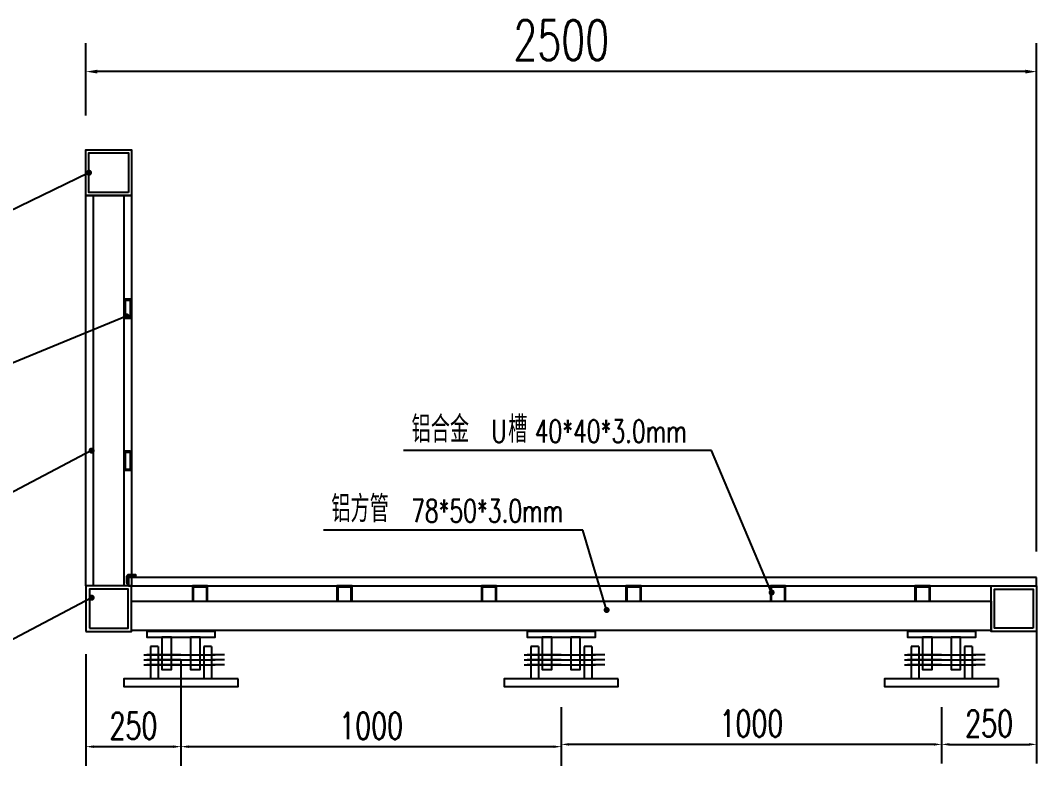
# Model space of a CAD drawing. Header units: inches. Extents: x -109738 to 334474, y -141753 to 99784.
# Drawn here: x 226238 to 230247, y 33678 to 36619 of the extents above; entities that cross this region are included whole.
import ezdxf

# ---------------------------------------------------------------- set-up
doc = ezdxf.new("R2010")
doc.units = ezdxf.units.IN
doc.header["$LTSCALE"] = 1000
doc.header["$MEASUREMENT"] = 0
doc.linetypes.add('CENTER2', pattern=[28.575, 19.05, -3.175, 3.175, -3.175])
for name, color, linetype in [('DIM_LEAD', 3, 'Continuous'), ('PUB_TEXT', 7, 'Continuous'), ('W-STEEL_FRAME钢架', 3, 'Continuous'), ('W-STEEL_KEEL钢龙骨', 5, 'Continuous'), ('W-WOOD_FLOOR木地板', 30, 'Continuous')]:
    doc.layers.add(name, color=color, linetype=linetype)
doc.styles.add('_TCH_DIM', font='SIMPLEX', dxfattribs={"bigfont": 'GBCBIG'})
doc.styles.add('STANDARD_T3', font='simplex.shx', dxfattribs={"width": 0.7, "bigfont": 'hztxt.shx'})
doc.dimstyles.new('W&&20', dxfattribs={"dimtxt": 70, "dimasz": 20, "dimexe": 50, "dimexo": 60, "dimgap": 20, "dimtad": 1, "dimdec": 0, "dimzin": 0, "dimdsep": 46, "dimtxsty": 'STANDARD_T3', "dimcen": 0.09, "dimclrd": 1, "dimclre": 1, "dimclrt": 7, "dimazin": 2, "dimtfac": 1, "dimtdec": 0, "dimtix": 1, "dimtmove": 2, "dimatfit": 3, "dimfxl": 100, "dimtolj": 1, "dimtzin": 0, "dimarcsym": 0})
doc.dimstyles.new('W&&30', dxfattribs={"dimtxt": 105, "dimasz": 30, "dimexe": 75, "dimexo": 90, "dimgap": 30, "dimtad": 1, "dimdec": 0, "dimzin": 0, "dimdsep": 46, "dimtxsty": 'STANDARD_T3', "dimcen": 0.09, "dimclrd": 1, "dimclre": 1, "dimclrt": 7, "dimazin": 2, "dimtfac": 1, "dimtdec": 0, "dimtix": 1, "dimtmove": 2, "dimatfit": 3, "dimfxl": 100, "dimtolj": 1, "dimtzin": 0, "dimarcsym": 0})

# ---------------------------------------------------------------- blocks, each defined once
blk = doc.blocks.new('*D457')
at = {"color": 1, "lineweight": -2, "transparency": 16777216}
for p, q in [((229757.6, 34207.1), (229757.6, 34058.9)), ((230757.6, 34207.1), (230757.6, 34058.9)), ((230737.6, 34108.9), (229777.6, 34108.9))]:
    blk.add_line(p, q, dxfattribs=at)
at = {"color": 1, "transparency": 16777216}
for points in [[(229777.6, 34112.2), (229777.6, 34105.6), (229757.6, 34108.9)], [(230737.6, 34112.2), (230737.6, 34105.6), (230757.6, 34108.9)]]:
    blk.add_solid(points, dxfattribs=at)
at = {"layer": 'Defpoints', "color": 0, "transparency": 16777216}
for p in [(229757.6, 34267.1), (230757.6, 34267.1), (229757.6, 34108.9)]:
    blk.add_point(p, dxfattribs=at)
at = {"color": 7, "transparency": 16777216, "insert": (230257.6, 34163.9), "char_height": 70, "attachment_point": 5, "style": 'STANDARD_T3'}
blk.add_mtext('\\A1;1000', dxfattribs=at)
blk = doc.blocks.new('*D459')
at = {"color": 1, "lineweight": -2, "transparency": 16777216}
for p, q in [((228757.6, 34201.1), (228757.6, 34052.9)), ((229757.6, 34207.1), (229757.6, 34052.9)), ((229737.6, 34102.9), (228777.6, 34102.9))]:
    blk.add_line(p, q, dxfattribs=at)
at = {"color": 1, "transparency": 16777216}
for points in [[(228777.6, 34106.2), (228777.6, 34099.6), (228757.6, 34102.9)], [(229737.6, 34106.2), (229737.6, 34099.6), (229757.6, 34102.9)]]:
    blk.add_solid(points, dxfattribs=at)
at = {"layer": 'Defpoints', "color": 0, "transparency": 16777216}
for p in [(229757.6, 34267.1), (228757.6, 34261.1), (228757.6, 34102.9)]:
    blk.add_point(p, dxfattribs=at)
at = {"color": 7, "transparency": 16777216, "insert": (229257.6, 34157.9), "char_height": 70, "attachment_point": 5, "style": 'STANDARD_T3'}
blk.add_mtext('\\A1;1000', dxfattribs=at)
blk = doc.blocks.new('*U513')
at = {"layer": 'W-STEEL_KEEL钢龙骨', "color": 4}
blk.add_lwpolyline([(20, -19.5, -0.414214), (19.5, -20), (17.5, -20, -0.414214), (17, -19.5), (17, 16.5, 0.414214), (16.5, 17), (-16.5, 17, 0.414214), (-17, 16.5), (-17, -19.5, -0.414214), (-17.5, -20), (-19.5, -20, -0.414214), (-20, -19.5), (-20, 19.5, -0.414214), (-19.5, 20), (19.5, 20, -0.414214), (20, 19.5)], format="xyb", close=True, dxfattribs=at)
blk = doc.blocks.new('*U514')
at = {"color": 0, "linetype": 'ByBlock', "lineweight": -2, "transparency": 16777216}
for p in [(0, 0), (380, 0), (760, 0), (1140, 0), (1520, 0), (1900, 0)]:
    blk.add_blockref('*U513', p, dxfattribs=at)
blk = doc.blocks.new('*D458')
at = {"color": 1, "lineweight": -2, "transparency": 16777216}
for p, q in [((228507.6, 35763.1), (228507.6, 35953.8)), ((231007.6, 34616.1), (231007.6, 35953.8)), ((230977.6, 35878.8), (228537.6, 35878.8))]:
    blk.add_line(p, q, dxfattribs=at)
at = {"color": 1, "transparency": 16777216}
for points in [[(228537.6, 35883.8), (228537.6, 35873.8), (228507.6, 35878.8)], [(230977.6, 35883.8), (230977.6, 35873.8), (231007.6, 35878.8)]]:
    blk.add_solid(points, dxfattribs=at)
at = {"layer": 'Defpoints', "color": 0, "transparency": 16777216}
for p in [(228507.6, 35878.8), (228507.6, 35673.1), (231007.6, 34526.1)]:
    blk.add_point(p, dxfattribs=at)
at = {"color": 7, "transparency": 16777216, "insert": (229757.6, 35961.3), "char_height": 105, "attachment_point": 5, "style": 'STANDARD_T3'}
blk.add_mtext('\\A1;2500', dxfattribs=at)
blk = doc.blocks.new('*D460')
at = {"color": 1, "lineweight": -2, "transparency": 16777216}
for p, q in [((228507.6, 34346.1), (228507.6, 34052.9)), ((228757.6, 34331.1), (228757.6, 34052.9)), ((228737.6, 34102.9), (228527.6, 34102.9))]:
    blk.add_line(p, q, dxfattribs=at)
at = {"color": 1, "transparency": 16777216}
for points in [[(228527.6, 34106.2), (228527.6, 34099.6), (228507.6, 34102.9)], [(228737.6, 34106.2), (228737.6, 34099.6), (228757.6, 34102.9)]]:
    blk.add_solid(points, dxfattribs=at)
at = {"layer": 'Defpoints', "color": 0, "transparency": 16777216}
for p in [(228507.6, 34406.1), (228757.6, 34391.1), (228507.6, 34102.9)]:
    blk.add_point(p, dxfattribs=at)
at = {"color": 7, "transparency": 16777216, "insert": (228632.6, 34157.9), "char_height": 70, "attachment_point": 5, "style": 'STANDARD_T3'}
blk.add_mtext('\\A1;250', dxfattribs=at)
blk = doc.blocks.new('*D456')
at = {"color": 1, "lineweight": -2, "transparency": 16777216}
for p, q in [((231007.6, 34422.1), (231007.6, 34058.9)), ((230757.6, 34207.1), (230757.6, 34058.9)), ((230777.6, 34108.9), (230987.6, 34108.9))]:
    blk.add_line(p, q, dxfattribs=at)
at = {"color": 1, "transparency": 16777216}
for points in [[(230777.6, 34112.2), (230777.6, 34105.6), (230757.6, 34108.9)], [(230987.6, 34112.2), (230987.6, 34105.6), (231007.6, 34108.9)]]:
    blk.add_solid(points, dxfattribs=at)
at = {"layer": 'Defpoints', "color": 0, "transparency": 16777216}
for p in [(231007.6, 34482.1), (230757.6, 34267.1), (231007.6, 34108.9)]:
    blk.add_point(p, dxfattribs=at)
at = {"color": 7, "transparency": 16777216, "insert": (230882.6, 34163.9), "char_height": 70, "attachment_point": 5, "style": 'STANDARD_T3'}
blk.add_mtext('\\A1;250', dxfattribs=at)
blk = doc.blocks.new('qwdgdhh')
at = {"color": 3, "linetype": 'CENTER2'}
for p, q in [((228659.7, 34344.1), (228695.5, 34344.1)), ((228687.2, 34344.1), (228828.1, 34344.1)), ((228872.4, 34344.1), (228836.6, 34344.1)), ((229659.7, 34344.1), (229695.5, 34344.1)), ((229687.2, 34344.1), (229828.1, 34344.1)), ((229872.4, 34344.1), (229836.6, 34344.1)), ((230659.7, 34344.1), (230695.5, 34344.1)), ((230687.2, 34344.1), (230828.1, 34344.1)), ((230872.4, 34344.1), (230836.6, 34344.1)), ((228659.7, 34331.1), (228695.5, 34331.1)), ((228659.7, 34318.1), (228695.5, 34318.1)), ((228687.2, 34331.1), (228828.1, 34331.1)), ((228687.2, 34318.1), (228828.1, 34318.1)), ((228872.4, 34331.1), (228836.6, 34331.1)), ((228872.4, 34318.1), (228836.6, 34318.1)), ((229659.7, 34331.1), (229695.5, 34331.1)), ((229659.7, 34318.1), (229695.5, 34318.1)), ((229687.2, 34331.1), (229828.1, 34331.1)), ((229687.2, 34318.1), (229828.1, 34318.1)), ((229872.4, 34331.1), (229836.6, 34331.1)), ((229872.4, 34318.1), (229836.6, 34318.1)), ((230659.7, 34331.1), (230695.5, 34331.1)), ((230659.7, 34318.1), (230695.5, 34318.1)), ((230687.2, 34331.1), (230828.1, 34331.1)), ((230687.2, 34318.1), (230828.1, 34318.1)), ((230872.4, 34331.1), (230836.6, 34331.1)), ((230872.4, 34318.1), (230836.6, 34318.1))]:
    blk.add_line(p, q, dxfattribs=at)
for p, q in [((228757.6, 34344.1), (228667.6, 34344.1)), ((228677.6, 34366.1), (228677.6, 34281.1)), ((228697.6, 34366.1), (228677.6, 34366.1)), ((228697.6, 34366.1), (228697.6, 34281.1)), ((228768.6, 34344.1), (228847.6, 34344.1)), ((228817.6, 34366.1), (228817.6, 34281.1)), ((228837.6, 34366.1), (228817.6, 34366.1)), ((228837.6, 34366.1), (228837.6, 34281.1)), ((229757.6, 34344.1), (229667.6, 34344.1)), ((229677.6, 34366.1), (229677.6, 34281.1)), ((229697.6, 34366.1), (229677.6, 34366.1)), ((229697.6, 34366.1), (229697.6, 34281.1)), ((229768.6, 34344.1), (229847.6, 34344.1)), ((229817.6, 34366.1), (229817.6, 34281.1)), ((229837.6, 34366.1), (229817.6, 34366.1)), ((229837.6, 34366.1), (229837.6, 34281.1)), ((230757.6, 34344.1), (230667.6, 34344.1)), ((230677.6, 34366.1), (230677.6, 34281.1)), ((230697.6, 34366.1), (230677.6, 34366.1)), ((230697.6, 34366.1), (230697.6, 34281.1)), ((230768.6, 34344.1), (230847.6, 34344.1)), ((230817.6, 34366.1), (230817.6, 34281.1)), ((230837.6, 34366.1), (230817.6, 34366.1)), ((230837.6, 34366.1), (230837.6, 34281.1)), ((228757.6, 34331.1), (228667.6, 34331.1)), ((228757.6, 34318.1), (228667.6, 34318.1)), ((228768.6, 34331.1), (228847.6, 34331.1)), ((228768.6, 34318.1), (228847.6, 34318.1)), ((229757.6, 34331.1), (229667.6, 34331.1)), ((229757.6, 34318.1), (229667.6, 34318.1)), ((229768.6, 34331.1), (229847.6, 34331.1)), ((229768.6, 34318.1), (229847.6, 34318.1)), ((230757.6, 34331.1), (230667.6, 34331.1)), ((230757.6, 34318.1), (230667.6, 34318.1)), ((230768.6, 34331.1), (230847.6, 34331.1)), ((230768.6, 34318.1), (230847.6, 34318.1)), ((228644.5, 34281.1), (228624.5, 34281.1)), ((229644.5, 34281.1), (229624.5, 34281.1)), ((230644.5, 34281.1), (230624.5, 34281.1))]:
    blk.add_line(p, q)
blk.add_lwpolyline([(228630.5, 34554.9, -0.6742), (228629.5, 34554.9, 0.305615), (228629.3, 34555.1), (228628.7, 34555.1, 0.305615), (228628.5, 34554.9, -0.6742), (228627.5, 34554.9, 0.305615), (228627.3, 34555.1), (228626.7, 34555.1, 0.305615), (228626.5, 34554.9, -0.6742), (228625.5, 34554.9, 0.305615), (228625.3, 34555.1), (228624.7, 34555.1, 0.305615), (228624.5, 34554.9, -0.6742), (228623.5, 34554.9, 0.305615), (228623.3, 34555.1), (228619.6, 34555.1, 0.414214), (228614.6, 34550.1), (228614.6, 34533.6, 1), (228617.6, 34533.6), (228617.6, 34550.1, -0.414214), (228619.6, 34552.1), (228638.1, 34552.1, 1), (228638.1, 34555.1), (228636.7, 34555.1, 0.305615), (228636.5, 34554.9, -0.6742), (228635.5, 34554.9, 0.305615), (228635.3, 34555.1), (228634.7, 34555.1, 0.305615), (228634.5, 34554.9, -0.6742), (228633.5, 34554.9, 0.305615), (228633.3, 34555.1), (228632.7, 34555.1, 0.305615), (228632.5, 34554.9, -0.6742), (228631.5, 34554.9, 0.305615), (228631.3, 34555.1), (228630.7, 34555.1, 0.305615)], format="xyb", close=True)
for points in [[(228507.6, 34406.1), (228627.6, 34406.1), (228627.6, 34526.1), (228507.6, 34526.1)], [(228516.6, 34415.1), (228618.6, 34415.1), (228618.6, 34517.1), (228516.6, 34517.1)], [(228847.6, 34406.1), (228667.6, 34406.1), (228667.6, 34391.1), (228847.6, 34391.1)], [(229847.6, 34406.1), (229667.6, 34406.1), (229667.6, 34391.1), (229847.6, 34391.1)], [(230847.6, 34406.1), (230667.6, 34406.1), (230667.6, 34391.1), (230847.6, 34391.1)], [(228732.6, 34391.1), (228707.6, 34391.1), (228707.6, 34306.1), (228732.6, 34306.1)], [(228807.6, 34391.1), (228782.6, 34391.1), (228782.6, 34306.1), (228807.6, 34306.1)], [(229732.6, 34391.1), (229707.6, 34391.1), (229707.6, 34306.1), (229732.6, 34306.1)], [(229807.6, 34391.1), (229782.6, 34391.1), (229782.6, 34306.1), (229807.6, 34306.1)], [(230732.6, 34391.1), (230707.6, 34391.1), (230707.6, 34306.1), (230732.6, 34306.1)], [(230807.6, 34391.1), (230782.6, 34391.1), (230782.6, 34306.1), (230807.6, 34306.1)], [(228907.6, 34281.1), (228607.6, 34281.1), (228607.6, 34261.1), (228907.6, 34261.1)], [(229907.6, 34281.1), (229607.6, 34281.1), (229607.6, 34261.1), (229907.6, 34261.1)], [(230907.6, 34281.1), (230607.6, 34281.1), (230607.6, 34261.1), (230907.6, 34261.1)]]:
    blk.add_lwpolyline(points, close=True)
at = {"layer": 'DIM_LEAD'}
for p, q in [((228515.6, 35612.8), (228225.3, 35471.6)), ((228614.6, 35235.1), (228254.3, 35087.4)), ((228522.5, 34881.8), (228254.3, 34740.5)), ((230152.4, 34881.9), (229343, 34881.9)), ((230310.6, 34508.6), (230152.4, 34881.9)), ((229814.4, 34672.5), (229132, 34672.5)), ((229876.9, 34462.5), (229814.4, 34672.5)), ((228522.5, 34494.7), (228254.3, 34353.4))]:
    blk.add_line(p, q, dxfattribs=at)
at = {"layer": 'DIM_LEAD', "const_width": 8}
for points in [[(228519.2, 35614.6, 1), (228512, 35611.1, 1)], [(228618.3, 35236.6, 1), (228610.9, 35233.6, 1)], [(228526.1, 34883.6, 1), (228519, 34879.9, 1)], [(228526.1, 34496.6, 1), (228519, 34492.8, 1)], [(230312.2, 34504.9, 1), (230309.1, 34512.3, 1)], [(229878, 34458.6, 1), (229875.8, 34466.3, 1)]]:
    blk.add_lwpolyline(points, format="xyb", close=True, dxfattribs=at)
at = {"layer": 'W-STEEL_FRAME钢架'}
for points in [[(228627.6, 35553.1), (228507.6, 35553.1), (228507.6, 35673.1), (228627.6, 35673.1)], [(228619.6, 35561.1), (228515.6, 35561.1), (228515.6, 35665.1), (228619.6, 35665.1)], [(228627.6, 34526.1), (228507.6, 34526.1), (228507.6, 35553.1), (228627.6, 35553.1)], [(231007.6, 34406.1), (230887.6, 34406.1), (230887.6, 34526.1), (231007.6, 34526.1)], [(230998.6, 34415.1), (230896.6, 34415.1), (230896.6, 34517.1), (230998.6, 34517.1)], [(230887.6, 34408.1), (228627.6, 34408.1), (228627.6, 34486.1), (230887.6, 34486.1)]]:
    blk.add_lwpolyline(points, close=True, dxfattribs=at)
at = {"layer": 'W-STEEL_FRAME钢架', "color": 2}
blk.add_lwpolyline([(228607.6, 34526.1), (228527.6, 34526.1), (228527.6, 35553.1), (228607.6, 35553.1)], close=True, dxfattribs=at)
at = {"layer": 'W-STEEL_FRAME钢架', "color": 6}
for points in [[(228623.6, 35230.1, 0.414214), (228627.6, 35234.1), (228627.6, 35276.1, 0.414214), (228623.6, 35280.1), (228611.6, 35280.1, 0.414214), (228607.6, 35276.1), (228607.6, 35234.1, 0.414214), (228611.6, 35230.1)], [(228624.6, 35235.1), (228624.6, 35275.1, 0.414214), (228622.6, 35277.1), (228612.6, 35277.1, 0.414214), (228610.6, 35275.1), (228610.6, 35235.1, 0.414214), (228612.6, 35233.1), (228622.6, 35233.1, 0.414214)], [(228623.6, 34830.1, 0.414214), (228627.6, 34834.1), (228627.6, 34876.1, 0.414214), (228623.6, 34880.1), (228611.6, 34880.1, 0.414214), (228607.6, 34876.1), (228607.6, 34834.1, 0.414214), (228611.6, 34830.1)], [(228624.6, 34835.1), (228624.6, 34875.1, 0.414214), (228622.6, 34877.1), (228612.6, 34877.1, 0.414214), (228610.6, 34875.1), (228610.6, 34835.1, 0.414214), (228612.6, 34833.1), (228622.6, 34833.1, 0.414214)]]:
    blk.add_lwpolyline(points, format="xyb", close=True, dxfattribs=at)
at = {"layer": 'W-WOOD_FLOOR木地板'}
blk.add_lwpolyline([(231007.6, 34548.1), (228619.6, 34548.1), (228619.6, 34526.1), (231007.6, 34526.1)], close=True, dxfattribs=at)
at = {"xscale": -1}
blk.add_blockref('*U514', (230707.6, 34506.1), dxfattribs=at)
at = {"layer": 'PUB_TEXT', "color": 7, "style": '_TCH_DIM'}
for s, p in [('铝合金', (229364, 34902.9)), ('槽', (229618, 34902.9)), ('铝方管', (229153, 34693.5))]:
    blk.add_text(s, height=70, dxfattribs=at).set_placement(p)
at = {"layer": 'PUB_TEXT', "color": 7, "style": '_TCH_DIM', "width": 0.705882}
for s, p in [('U', (229574, 34902.9)), ('40*40*3.0mm', (229688, 34902.9)), ('78*50*3.0mm', (229363, 34693.5))]:
    blk.add_text(s, height=59.5, dxfattribs=at).set_placement(p)
for base, p1, p2, dimstyle, picture, middle in [((228507.6, 35878.8), (231007.6, 34526.1), (228507.6, 35673.1), 'W&&30', '*D458', (229757.6, 35961.3)), ((231007.6, 34108.9), (230757.6, 34267.1), (231007.6, 34482.1), 'W&&20', '*D456', (230882.6, 34163.9)), ((228507.6, 34102.9), (228757.6, 34391.1), (228507.6, 34406.1), 'W&&20', '*D460', (228632.6, 34157.9)), ((228757.6, 34102.9), (229757.6, 34267.1), (228757.6, 34261.1), 'W&&20', '*D459', (229257.6, 34157.9)), ((229757.6, 34108.9), (230757.6, 34267.1), (229757.6, 34267.1), 'W&&20', '*D457', (230257.6, 34163.9))]:
    dim = blk.add_linear_dim(base=base, p1=p1, p2=p2, angle=180, dimstyle=dimstyle)
    dim.commit()
    dim.dimension.update_dxf_attribs({"geometry": picture, "text_midpoint": middle})

msp = doc.modelspace()

# ---------------------------------------------------------------- block references
at = {"xscale": 1.5, "yscale": 1.5, "zscale": 1.5}
msp.add_blockref('qwdgdhh', (-116264.2, -17401.4), dxfattribs=at)

doc.saveas('drawing.dxf')
